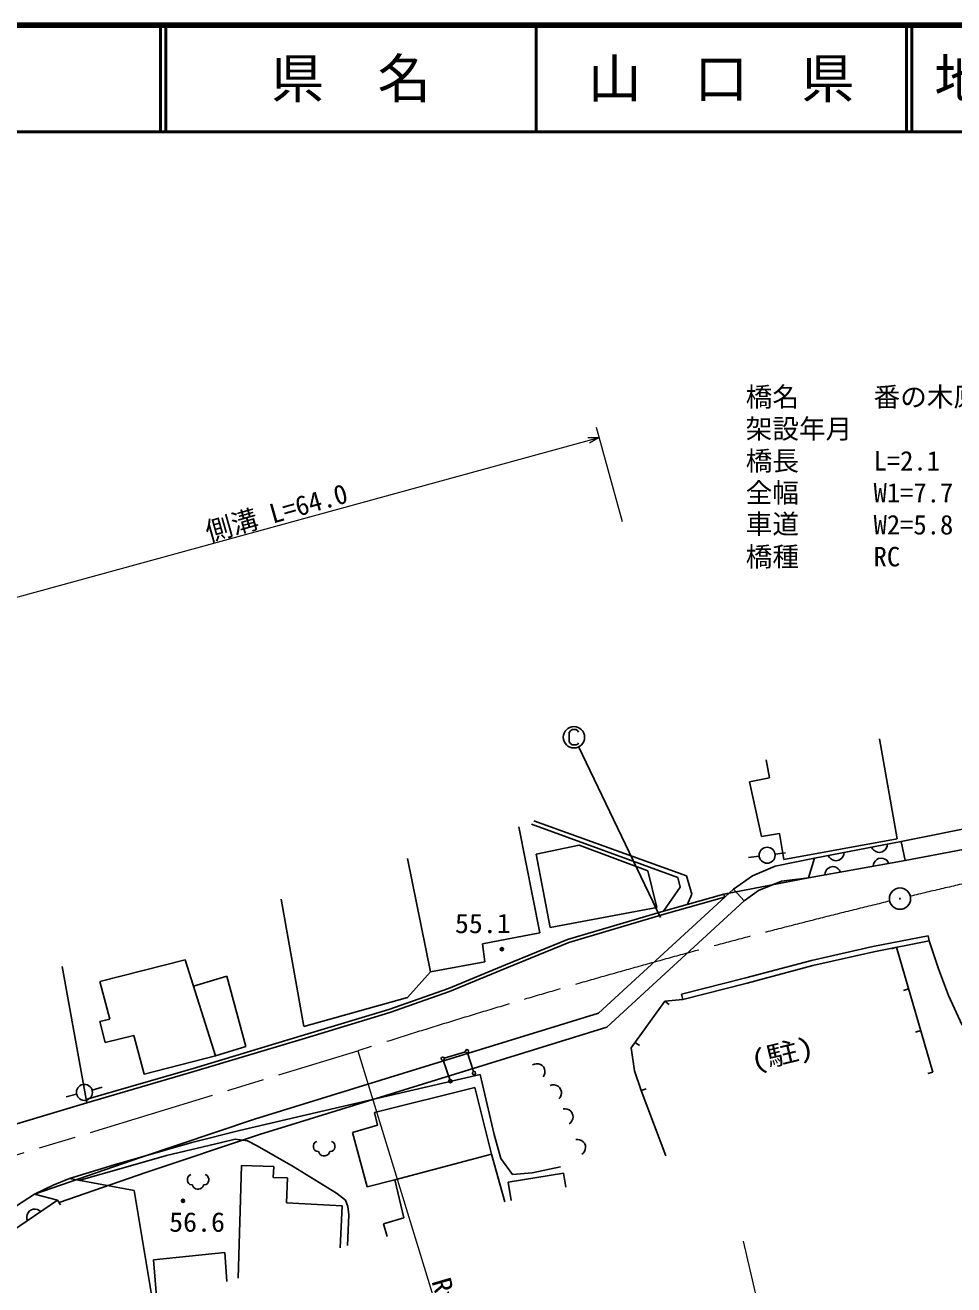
# Model space of a CAD drawing. Units: millimetres, scale not verified. Extents: x 40000 to 680000, y 20000 to 380000.
# Drawn here: x 285058 to 372202, y 261748 to 380000 of the extents above; entities that cross this region are included whole.
import ezdxf
from ezdxf.enums import TextEntityAlignment as Align

# ---------------------------------------------------------------- set-up
doc = ezdxf.new("R2010")
doc.units = ezdxf.units.MM
doc.header["$LTSCALE"] = 1000
doc.linetypes.add('CHAIN', pattern=[18.5, 12, -1.5, 3.5, -1.5])
for name, color, linetype, lineweight in [('M-BGD', 7, 'Continuous', 25), ('M-BGD-EXST', 7, 'Continuous', 25), ('M-BMK', 2, 'CHAIN', 13), ('M-BMK-SRVR', 3, 'Continuous', 25), ('M-STR-HTXT', 7, 'Continuous', 13), ('M-STR-STR1', 1, 'Continuous', 25), ('M-TTL', 2, 'Continuous', 140), ('M-TTL-LINE', 7, 'Continuous', 50)]:
    doc.layers.add(name, color=color, linetype=linetype, lineweight=lineweight)
doc.layers.add('M-TTL-TXT', color=7, linetype='Continuous')
doc.styles.add('ＭＳ ゴシック', font='')
doc.styles.get('ＭＳ ゴシック').set_extended_font_data('MS Gothic')

msp = doc.modelspace()

# ---------------------------------------------------------------- linework, layer by layer
at = {"layer": 'M-BGD'}
for p, q in [((366876, 303605), (365228, 312998)), ((354608, 311043), (354915, 309356)), ((354915, 309356), (353036, 308972)), ((353036, 308972), (354148, 303835)), ((332794, 305292), (347132, 300155)), ((367260, 303375), (380145, 305931)), ((333369, 294787), (331376, 304755)), ((346289, 300001), (332564, 304985)), ((354148, 303835), (355835, 304104)), ((355835, 304104), (356257, 301688)), ((380490, 304052), (367643, 301573)), ((337050, 303030), (332994, 302180)), ((343490, 300615), (337050, 303030)), ((356257, 301688), (366876, 303605)), ((359132, 301803), (367260, 303375)), ((364491, 302840), (364585, 302674)), ((365761, 302596), (365880, 302772)), ((365880, 302772), (365939, 302936)), ((365939, 302936), (365964, 303125)), ((367260, 303375), (367643, 301573)), ((323083, 291126), (320936, 301783)), ((332994, 302180), (334328, 295286)), ((353940, 301987), (352946, 301875)), ((355428, 302171), (356420, 302303)), ((355452, 301037), (359132, 301803)), ((358557, 299963), (359132, 301803)), ((367643, 301573), (358557, 299963)), ((360428, 302054), (360521, 301889)), ((360521, 301889), (360638, 301758)), ((360638, 301758), (360813, 301640)), ((360813, 301640), (360978, 301580)), ((360978, 301580), (361166, 301555)), ((361166, 301555), (361401, 301600)), ((361401, 301600), (361567, 301694)), ((361567, 301694), (361697, 301810)), ((361697, 301810), (361816, 301986)), ((361816, 301986), (361876, 302151)), ((361876, 302151), (361900, 302339)), ((364585, 302674), (364701, 302544)), ((364701, 302544), (364877, 302425)), ((364845, 301565), (364723, 301391)), ((364977, 301680), (364845, 301565)), ((364877, 302425), (365041, 302366)), ((365143, 301770), (364977, 301680)), ((365041, 302366), (365230, 302341)), ((365380, 301812), (365143, 301770)), ((365230, 302341), (365465, 302386)), ((365568, 301784), (365380, 301812)), ((365465, 302386), (365631, 302480)), ((365731, 301722), (365568, 301784)), ((365631, 302480), (365761, 302596)), ((365905, 301600), (365731, 301722)), ((366020, 301468), (365905, 301600)), ((344334, 297164), (343490, 300615)), ((353305, 300155), (355452, 301037)), ((360118, 300422), (360090, 300235)), ((360180, 300586), (360118, 300422)), ((360302, 300760), (360180, 300586)), ((360434, 300875), (360302, 300760)), ((360600, 300965), (360434, 300875)), ((360837, 301007), (360600, 300965)), ((361024, 300979), (360837, 301007)), ((361188, 300917), (361024, 300979)), ((361362, 300795), (361188, 300917)), ((361477, 300663), (361362, 300795)), ((361567, 300496), (361477, 300663)), ((364661, 301228), (364633, 301040)), ((364723, 301391), (364661, 301228)), ((366110, 301302), (366020, 301468)), ((346519, 299081), (346289, 300001)), ((347132, 300155), (347631, 298430)), ((350611, 298429), (358557, 299963)), ((351513, 298896), (353305, 300155)), ((353875, 298767), (356022, 299649)), ((356022, 299649), (358557, 299963)), ((344951, 296836), (346519, 299081)), ((344951, 296836), (350611, 298429)), ((345032, 296547), (350692, 298141)), ((347631, 298430), (347203, 297470)), ((350692, 298141), (350611, 298429)), ((351513, 298896), (352529, 297793)), ((352529, 297793), (353875, 298767)), ((309089, 297950), (311198, 285988)), ((334328, 295286), (344334, 297164)), ((335961, 294172), (344951, 296836)), ((336061, 293889), (345032, 296547)), ((327964, 293752), (333369, 294787)), ((369785, 294525), (364605, 293498)), ((369785, 294525), (369882, 294035)), ((328194, 292065), (327964, 293752)), ((330132, 291785), (335961, 294172)), ((330246, 291507), (336061, 293889)), ((364605, 293498), (358844, 292203)), ((369882, 294035), (364708, 293009)), ((366833, 293431), (366353, 293291)), ((370231, 281710), (366833, 293431)), ((369882, 294035), (370767, 291400)), ((292056, 290221), (300067, 292271)), ((302927, 283253), (300067, 292271)), ((358844, 292203), (352682, 290551)), ((364708, 293009), (358964, 291718)), ((290826, 278845), (288523, 291618)), ((320936, 288710), (323083, 291126)), ((323083, 291126), (328194, 292065)), ((324767, 289572), (330132, 291785)), ((324875, 289292), (330246, 291507)), ((358964, 291718), (352804, 290066)), ((370767, 291400), (371705, 288899)), ((292995, 286678), (292056, 290221)), ((300854, 289788), (303972, 290735)), ((305763, 284115), (303972, 290735)), ((352682, 290551), (346653, 289033)), ((352804, 290066), (346776, 288548)), ((311198, 285988), (320936, 288710)), ((319188, 287584), (324767, 289572)), ((319281, 287299), (324875, 289292)), ((346776, 288548), (345087, 288371)), ((346653, 289033), (346776, 288548)), ((367966, 289524), (367486, 289384)), ((371705, 288899), (373000, 286130)), ((311276, 285205), (319188, 287584)), ((345087, 288371), (341917, 283995)), ((345087, 288371), (345492, 288078)), ((292053, 286453), (292995, 286678)), ((292561, 284484), (292053, 286453)), ((311362, 284917), (319281, 287299)), ((338860, 287255), (318445, 280956)), ((295240, 285157), (292561, 284484)), ((296211, 281522), (295240, 285157)), ((300811, 282049), (311276, 285205)), ((339626, 285922), (318886, 279523)), ((369099, 285617), (368618, 285477)), ((300896, 281761), (311362, 284917)), ((302927, 283253), (305763, 284115)), ((341917, 283995), (342229, 281851)), ((342287, 284505), (342692, 284212)), ((302927, 283253), (296211, 281522)), ((324914, 281007), (324293, 282838)), ((324389, 283024), (326381, 283630)), ((326570, 283531), (327136, 281766)), ((290742, 279133), (300811, 282049)), ((290826, 278845), (300896, 281761)), ((327761, 281494), (311060, 277609)), ((327761, 281494), (329056, 275868)), ((332851, 282470), (332676, 282395)), ((333023, 282503), (332851, 282470)), ((333234, 282490), (333023, 282503)), ((333401, 282438), (333234, 282490)), ((333566, 282344), (333401, 282438)), ((333725, 282165), (333566, 282344)), ((333800, 281990), (333725, 282165)), ((333768, 281440), (333821, 281607)), ((333833, 281818), (333800, 281990)), ((333821, 281607), (333833, 281818)), ((342229, 281851), (342855, 279976)), ((370231, 281710), (369751, 281570)), ((291331, 280023), (292292, 280300)), ((318445, 280956), (306578, 277301)), ((327245, 280263), (317842, 277920)), ((328817, 274005), (327245, 280263)), ((333674, 281275), (333768, 281440)), ((334522, 280516), (334337, 280472)), ((334697, 280519), (334522, 280516)), ((334903, 280470), (334697, 280519)), ((335059, 280390), (334903, 280470)), ((335205, 280269), (335059, 280390)), ((335331, 280065), (335205, 280269)), ((289884, 279630), (288915, 279383)), ((318886, 279523), (307039, 275873)), ((335128, 279197), (335249, 279343)), ((335249, 279343), (335329, 279499)), ((335329, 279499), (335378, 279705)), ((335375, 279880), (335331, 280065)), ((335378, 279705), (335375, 279880)), ((342855, 279976), (343329, 280134)), ((342855, 279976), (345177, 273858)), ((281944, 276174), (290826, 278845)), ((317842, 277920), (318128, 276720)), ((335740, 278270), (335551, 278258)), ((335913, 278243), (335740, 278270)), ((336108, 278160), (335913, 278243)), ((336248, 278055), (336108, 278160)), ((336372, 277911), (336248, 278055)), ((336462, 277688), (336372, 277911)), ((306578, 277301), (295893, 273701)), ((311060, 277609), (305166, 276225)), ((318128, 276720), (315785, 276062)), ((336115, 276868), (336259, 276991)), ((336259, 276991), (336364, 277131)), ((336364, 277131), (336447, 277326)), ((336447, 277326), (336474, 277499)), ((336474, 277499), (336462, 277688)), ((307039, 275873), (296383, 272284)), ((305166, 276225), (300700, 275109)), ((315785, 276062), (317157, 270947)), ((329056, 275868), (329681, 273590)), ((300700, 275109), (293422, 273010)), ((303479, 275100), (298305, 273894)), ((304763, 275412), (303479, 275100)), ((305930, 275256), (304763, 275412)), ((306825, 274789), (305930, 275256)), ((310210, 272844), (306825, 274789)), ((312154, 274977), (312114, 274817)), ((312114, 274817), (312114, 274657)), ((312114, 274657), (312154, 274497)), ((312274, 275137), (312154, 274977)), ((312154, 274497), (312234, 274377)), ((312234, 274377), (312354, 274297)), ((312434, 275217), (312274, 275137)), ((313954, 275137), (313794, 275217)), ((313874, 274297), (313994, 274377)), ((314074, 274977), (313954, 275137)), ((313994, 274377), (314074, 274497)), ((314114, 274817), (314074, 274977)), ((314074, 274497), (314114, 274657)), ((314114, 274657), (314114, 274817)), ((336910, 275397), (336720, 275384)), ((337082, 275371), (336910, 275397)), ((337278, 275289), (337082, 275371)), ((337418, 275184), (337278, 275289)), ((337542, 275040), (337418, 275184)), ((337538, 274260), (337620, 274456)), ((337633, 274818), (337542, 275040)), ((337620, 274456), (337646, 274629)), ((337646, 274629), (337633, 274818)), ((295893, 273701), (285941, 270263)), ((298305, 273894), (294492, 272805)), ((312354, 274297), (312514, 274257)), ((312514, 274257), (312594, 274257)), ((312594, 274257), (312634, 274137)), ((312634, 274137), (312714, 274017)), ((312714, 274017), (312874, 273897)), ((312874, 273897), (313034, 273857)), ((313034, 273857), (313194, 273857)), ((313194, 273857), (313314, 273897)), ((313314, 273897), (313474, 273977)), ((313474, 273977), (313554, 274057)), ((313554, 274057), (313594, 274137)), ((313594, 274137), (313634, 274257)), ((313634, 274257), (313714, 274257)), ((313714, 274257), (313874, 274297)), ((319757, 271604), (328817, 274005)), ((330074, 269546), (328817, 274005)), ((329681, 273590), (330798, 272117)), ((337289, 273997), (337433, 274120)), ((337433, 274120), (337538, 274260)), ((296383, 272284), (288251, 269475)), ((293422, 273010), (289201, 271716)), ((294492, 272805), (290080, 271552)), ((300441, 272012), (300321, 271852)), ((300601, 272092), (300441, 272012)), ((302121, 272012), (301961, 272092)), ((302241, 271852), (302121, 272012)), ((305035, 262379), (305347, 272961)), ((305347, 272961), (308381, 272844)), ((308381, 272844), (308342, 271833)), ((314256, 270354), (310210, 272844)), ((330389, 271375), (335561, 272233)), ((330798, 272117), (332629, 272251)), ((332629, 272251), (335308, 272831)), ((335561, 272233), (335790, 270918)), ((285941, 270263), (287684, 271093)), ((287684, 271093), (289201, 271716)), ((289201, 271716), (295270, 270588)), ((300321, 271852), (300281, 271692)), ((300281, 271692), (300281, 271532)), ((300281, 271532), (300321, 271372)), ((300321, 271372), (300401, 271252)), ((300401, 271252), (300521, 271172)), ((300521, 271172), (300681, 271132)), ((300681, 271132), (300761, 271132)), ((300761, 271132), (300801, 271012)), ((300801, 271012), (300881, 270892)), ((300881, 270892), (301041, 270772)), ((301481, 270772), (301641, 270852)), ((301641, 270852), (301721, 270932)), ((301721, 270932), (301761, 271012)), ((301761, 271012), (301801, 271132)), ((301801, 271132), (301881, 271132)), ((301881, 271132), (302041, 271172)), ((302041, 271172), (302161, 271252)), ((302161, 271252), (302241, 271372)), ((302281, 271692), (302241, 271852)), ((302241, 271372), (302281, 271532)), ((302281, 271532), (302281, 271692)), ((308342, 271833), (309665, 271794)), ((309665, 271794), (309587, 269459)), ((317157, 270947), (319757, 271604)), ((319757, 271604), (320586, 268032)), ((330674, 269661), (330389, 271375)), ((288080, 269680), (274931, 260771)), ((285941, 270263), (282510, 268059)), ((285941, 270263), (288080, 269680)), ((288080, 269680), (288361, 269266)), ((295270, 270588), (297177, 259150)), ((301041, 270772), (301201, 270732)), ((301201, 270732), (301361, 270732)), ((301361, 270732), (301481, 270772)), ((315112, 269693), (314256, 270354)), ((315345, 269109), (315112, 269693)), ((285321, 268498), (285247, 268340)), ((285436, 268649), (285321, 268498)), ((285635, 268784), (285436, 268649)), ((285817, 268835), (285635, 268784)), ((285992, 268845), (285817, 268835)), ((286200, 268805), (285992, 268845)), ((286359, 268731), (286200, 268805)), ((286510, 268616), (286359, 268731)), ((309587, 269459), (314800, 269148)), ((314800, 269148), (314606, 265219)), ((315423, 268331), (315345, 269109)), ((285247, 268340), (285207, 268132)), ((285207, 268132), (285217, 267957)), ((285217, 267957), (285268, 267774)), ((315306, 265452), (315423, 268331)), ((320586, 268032), (318671, 267460)), ((318671, 267460), (319014, 266288)), ((297099, 264091), (303790, 264791)), ((297410, 260278), (297099, 264091)), ((303790, 264791), (303985, 262067))]:
    msp.add_line(p, q, dxfattribs=at)
for centre, radius in [((354685, 302072), 750), ((329793, 293257), 150), ((329793, 293257), 90), ((329793, 293257), 30), ((326524, 283674), 150), ((326524, 283674), 150), ((324245, 282980), 150), ((327181, 281623), 150), ((290611, 279816), 750), ((324962, 280865), 150), ((299870, 269629), 150), ((299870, 269629), 90), ((299870, 269629), 30)]:
    msp.add_circle(centre, radius, dxfattribs=at)
at = {"layer": 'M-BGD-EXST'}
for p, q in [((336231, 313751), (336111, 313591)), ((336111, 313591), (336111, 312711)), ((336391, 313871), (336231, 313751)), ((336751, 313871), (336391, 313871)), ((336911, 313751), (336751, 313871)), ((336991, 313631), (336911, 313751)), ((336111, 312711), (336231, 312551)), ((336231, 312551), (336391, 312431)), ((336391, 312431), (336751, 312431)), ((336751, 312431), (336911, 312511)), ((336911, 312511), (336991, 312631)), ((336973, 312269), (344679, 296244))]:
    msp.add_line(p, q, dxfattribs=at)
msp.add_circle((336551, 313151), 1000, dxfattribs=at)
at = {"layer": 'M-BMK'}
msp.add_line((273475, 270658), (316269, 283705), dxfattribs=at)
for centre, start, end in [((529744, -382854), 101.27472, 103.34906), ((530905, -382576), 103.6105, 107.85586)]:
    msp.add_arc(centre, 700000, start, end, dxfattribs=at)
at = {"layer": 'M-BMK-SRVR'}
for radius in [1000, 40]:
    msp.add_circle((367153, 298001), radius, dxfattribs=at)
at = {"layer": 'M-STR-HTXT'}
for p, q in [((338647, 342254), (341068, 333422)), ((277982, 324587), (338911, 341290)), ((337873, 341296), (338911, 341290)), ((338911, 341290), (338021, 340755)), ((316269, 283705), (325128, 254897)), ((352434, 265838), (355003, 254842))]:
    msp.add_line(p, q, dxfattribs=at)
at = {"layer": 'M-STR-STR1'}
for p, q in [((351513, 298896), (338860, 287255)), ((352529, 297793), (339626, 285922))]:
    msp.add_line(p, q, dxfattribs=at)
at = {"layer": 'M-TTL'}
msp.add_line((680000, 380000), (40000, 380000), dxfattribs=at)
at = {"layer": 'M-TTL-LINE'}
for p, q in [((297750, 380000), (297750, 370000)), ((298250, 380000), (298250, 370000)), ((333000, 380000), (333000, 370000)), ((367750, 380000), (367750, 370000)), ((368250, 380000), (368250, 370000)), ((40000, 370000), (680000, 370000))]:
    msp.add_line(p, q, dxfattribs=at)

# ---------------------------------------------------------------- texts
at = {"layer": 'M-BGD', "style": 'ＭＳ ゴシック', "width": 1.05}
for s, p in [('55.1', (325388, 294211)), ('56.6', (298565, 266178))]:
    msp.add_text(s, height=1833, dxfattribs=at).set_placement(p, align=Align.BOTTOM_LEFT)
at = {"layer": 'M-BGD', "style": 'ＭＳ ゴシック', "width": 1.2}
msp.add_text('(駐)', height=1833, rotation=13.481, dxfattribs=at).set_placement((353184, 282745), align=Align.MIDDLE_LEFT)
at = {"layer": 'M-STR-HTXT', "style": 'ＭＳ ゴシック'}
for s, p in [('橋名', (352673, 343641)), ('番の木原橋', (364673, 343641)), ('架設年月', (352673, 340641)), ('橋長', (352673, 337641)), ('L=2.1', (364673, 337641)), ('全幅', (352673, 334641)), ('W1=7.7', (364673, 334641)), ('車道', (352673, 331701)), ('W2=5.8', (364673, 331641)), ('橋種', (352673, 328641)), ('RC', (364673, 328641))]:
    msp.add_text(s, height=1833, dxfattribs=at).set_placement(p, align=Align.BOTTOM_LEFT)
msp.add_text('側溝 L=64.0', height=1833, rotation=15.8, dxfattribs=at).set_placement((302429, 330969), align=Align.BOTTOM_LEFT)
at = {"layer": 'M-STR-HTXT', "style": 'ＭＳ ゴシック', "width": 1.05}
msp.add_text('R=700', height=1833, rotation=286.4, dxfattribs=at).set_placement((322644, 261927), align=Align.BOTTOM_LEFT)
at = {"layer": 'M-TTL-TXT', "style": 'ＭＳ ゴシック'}
for s, p in [('県\u3000名', (315625, 375000)), ('山\u3000口\u3000県', (350375, 375000))]:
    msp.add_text(s, height=3666, dxfattribs=at).set_placement(p, align=Align.MIDDLE_CENTER)
msp.add_text('地 名', height=3666, dxfattribs=at).set_placement((370380, 375000), align=Align.MIDDLE_LEFT)

doc.saveas('drawing.dxf')
